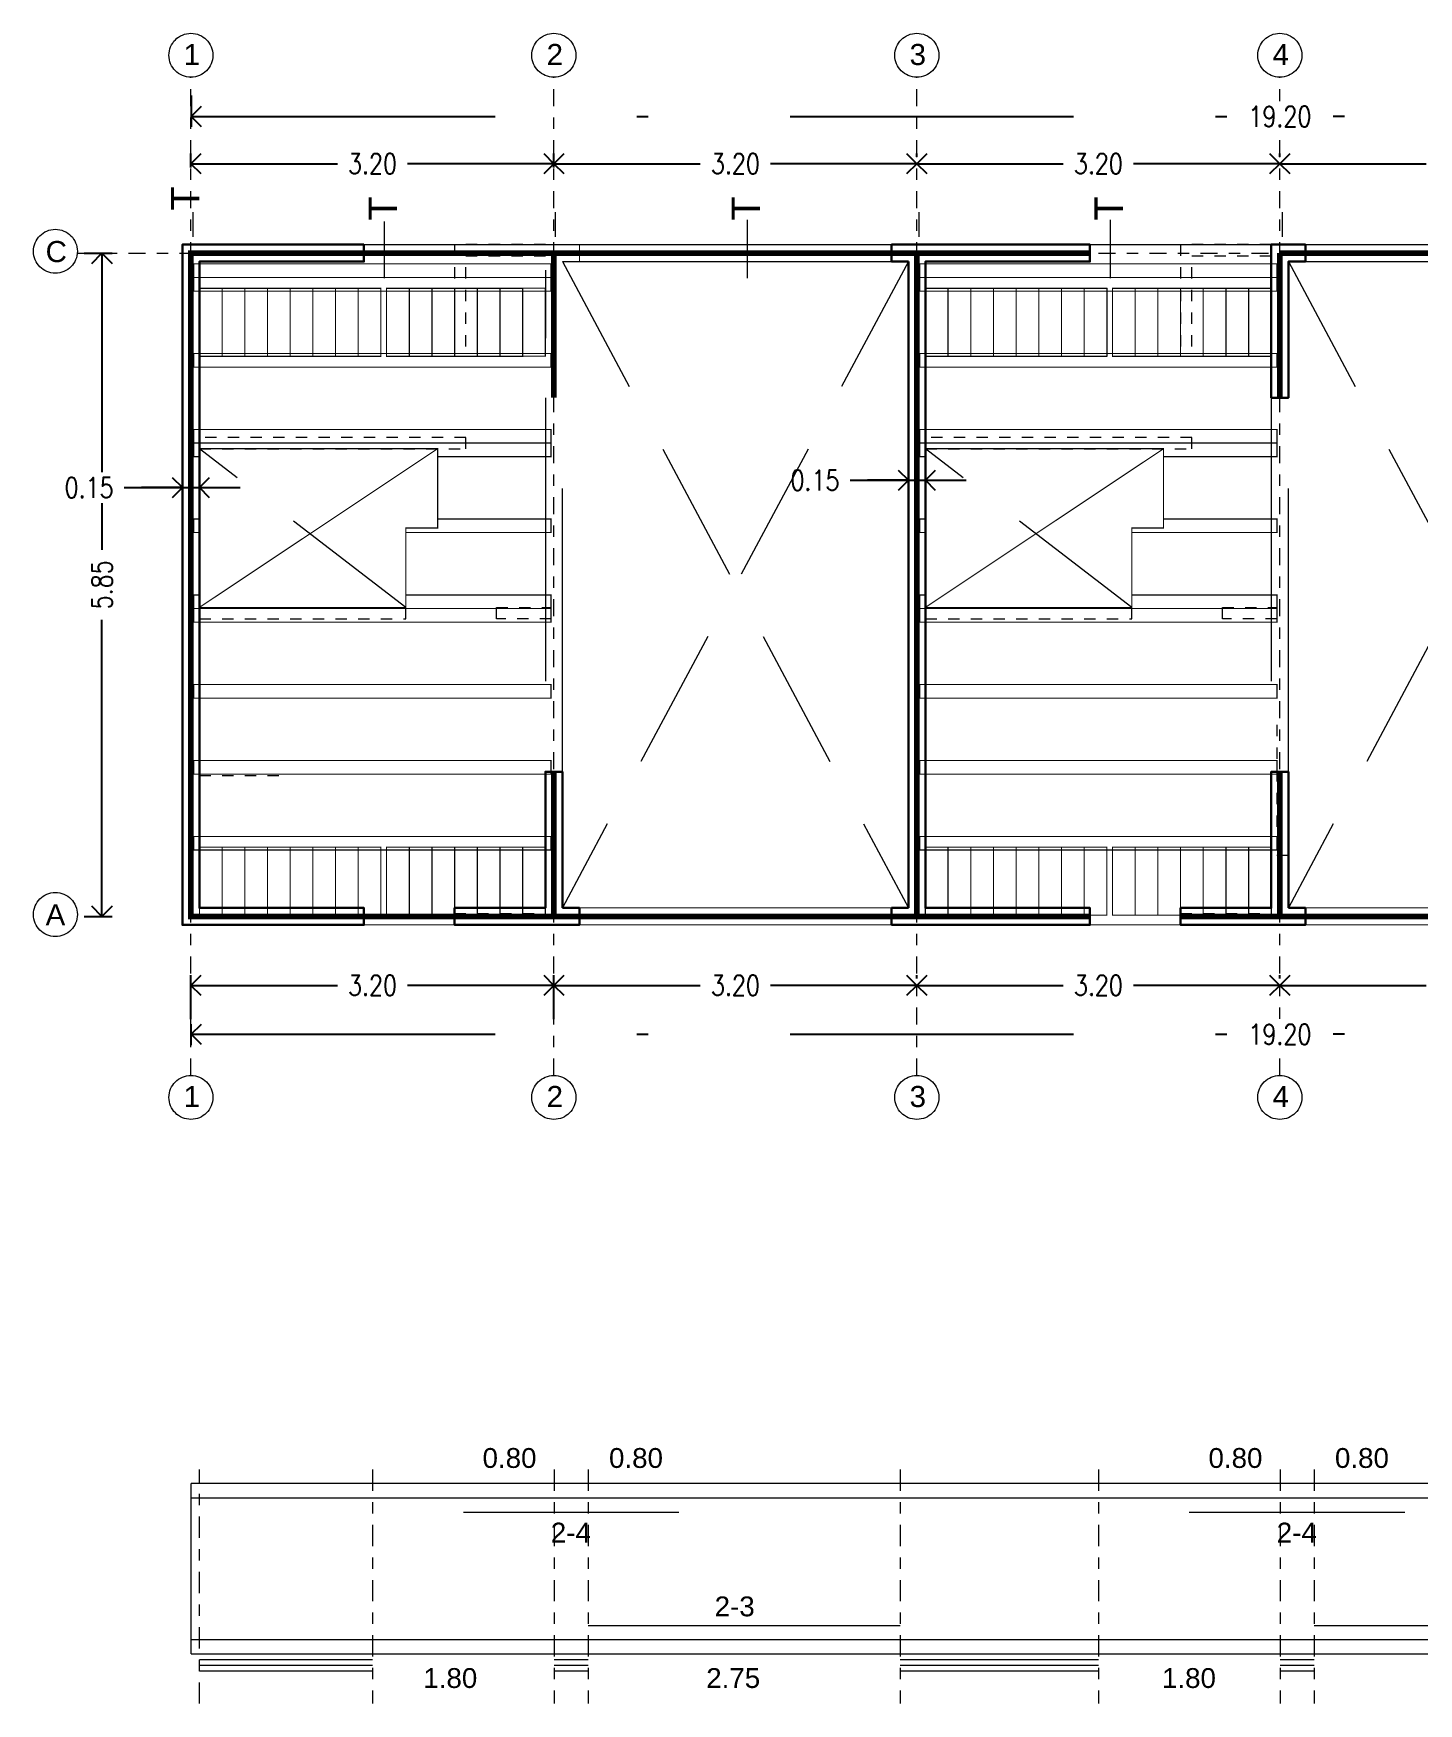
# Model space of a CAD drawing. Header units: metres. Extents: x 101 to 152, y -469 to -326.
# Drawn here: x 112.56 to 124.77, y -393.58 to -378.84 of the extents above; entities that cross this region are included whole.
import ezdxf

# ---------------------------------------------------------------- set-up
doc = ezdxf.new("R2010")
doc.units = ezdxf.units.M
doc.header["$LTSCALE"] = 5
doc.header["$MEASUREMENT"] = 0
for name, pattern in [('CENTER2', [1.125, 0.75, -0.125, 0.125, -0.125]), ('DASHDOT', [1, 0.5, -0.25, 0, -0.25]), ('HIDDEN', [0.375, 0.25, -0.125])]:
    doc.linetypes.add(name, pattern=pattern)
doc.layers.get('0').update_dxf_attribs({"color": 30})
doc.layers.get('DEFPOINTS').update_dxf_attribs({"color": 210})
for name, color, linetype, lineweight in [('A-ANNO-DIMS', 3, 'Continuous', 18), ('A-ANNO-SYMB', 3, 'Continuous', 18), ('A-ANNO-TEXT', 3, 'Continuous', 18), ('A-DETL-MBND', 3, 'Continuous', 18), ('A-FLOR-LEVL', 7, 'Continuous', 35), ('A-FLOR-OVHD', 3, 'HIDDEN', 18), ('A-WALL-FULL', 7, 'Continuous', 35)]:
    doc.layers.add(name, color=color, linetype=linetype, lineweight=lineweight)
doc.styles.add('E-ARIAL', font='arial.ttf')
doc.styles.add('E-ROMANS', font='romans.shx', dxfattribs={"width": 0.8})
doc.styles.get("Standard").update_dxf_attribs({"font": 'arial.ttf'})
doc.dimstyles.new('E-0100_ARW_18', dxfattribs={"dimscale": 0.001, "dimtxt": 180, "dimasz": 180, "dimexe": 90, "dimexo": 60, "dimgap": 90, "dimtad": 0, "dimzin": 0, "dimdsep": 46, "dimtxsty": 'E-ROMANS', "dimblk": 'OPEN90', "dimcen": 90, "dimclrd": 256, "dimclre": 256, "dimclrt": 256, "dimadec": 0, "dimazin": 0, "dimtfac": 1, "dimtmove": 1, "dimatfit": 3, "dimldrblk": 'OPEN90', "dimfxl": 1, "dimtfill": 1, "dimtolj": 1, "dimtzin": 0, "dimarcsym": 0})

# ---------------------------------------------------------------- blocks, each defined once
blk = doc.blocks.new('_Open90')
at = {"color": 0, "linetype": 'ByBlock', "lineweight": -2}
for p, q in [((0, 0), (-1, 0)), ((-0.5, 0.5), (0, 0)), ((0, 0), (-0.5, -0.5))]:
    blk.add_line(p, q, dxfattribs=at)
blk = doc.blocks.new('*D91')
at = {"layer": 'A-ANNO-DIMS', "linetype": 'DASHDOT', "lineweight": -2, "transparency": 16777216}
for p, q in [((113.011, -380.782), (113.257, -380.782)), ((113.167, -380.962), (113.167, -383.398)), ((113.167, -386.452), (113.167, -384.017)), ((113.011, -386.632), (113.257, -386.632))]:
    blk.add_line(p, q, dxfattribs=at)
at = {"layer": 'DEFPOINTS', "color": 0, "linetype": 'DASHDOT', "transparency": 16777216}
for p in [(112.951, -380.782), (112.951, -386.632), (113.167, -386.632)]:
    blk.add_point(p, dxfattribs=at)
at = {"layer": 'A-ANNO-DIMS', "linetype": 'DASHDOT', "lineweight": -2, "transparency": 16777216, "xscale": 0.18, "yscale": 0.18, "zscale": 0.18}
for p, rotation in [((113.167, -380.782), 90), ((113.167, -386.632), 270)]:
    blk.add_blockref('_Open90', p, dxfattribs=dict(at, rotation=rotation))
at = {"layer": 'A-ANNO-DIMS', "linetype": 'DASHDOT', "transparency": 16777216, "insert": (113.167, -383.707), "char_height": 0.18, "attachment_point": 5, "rotation": 90, "style": 'E-ROMANS', "bg_fill": 3, "box_fill_scale": 1.25, "bg_fill_color": 256, "bg_fill_true_color": 13158600, "bg_fill_transparency": 0}
blk.add_mtext('\\A1;5.85', dxfattribs=at)
blk = doc.blocks.new('*D25')
at = {"layer": 'A-ANNO-DIMS', "linetype": 'DASHDOT', "lineweight": -2, "transparency": 16777216}
for p, q in [((113.951, -387.54), (113.951, -387.151)), ((117.151, -387.54), (117.151, -387.151)), ((114.131, -387.241), (115.242, -387.241)), ((116.971, -387.241), (115.861, -387.241))]:
    blk.add_line(p, q, dxfattribs=at)
at = {"layer": 'DEFPOINTS', "color": 0, "linetype": 'DASHDOT', "transparency": 16777216}
for p in [(117.151, -387.241), (113.951, -387.6), (117.151, -387.6)]:
    blk.add_point(p, dxfattribs=at)
at = {"layer": 'A-ANNO-DIMS', "linetype": 'DASHDOT', "lineweight": -2, "transparency": 16777216, "xscale": 0.18, "yscale": 0.18, "zscale": 0.18, "rotation": 180}
blk.add_blockref('_Open90', (113.951, -387.241), dxfattribs=at)
at = {"layer": 'A-ANNO-DIMS', "linetype": 'DASHDOT', "lineweight": -2, "transparency": 16777216, "xscale": 0.18, "yscale": 0.18, "zscale": 0.18}
blk.add_blockref('_Open90', (117.151, -387.241), dxfattribs=at)
at = {"layer": 'A-ANNO-DIMS', "linetype": 'DASHDOT', "transparency": 16777216, "insert": (115.551, -387.241), "char_height": 0.18, "attachment_point": 5, "style": 'E-ROMANS', "bg_fill": 3, "box_fill_scale": 1.25, "bg_fill_color": 256, "bg_fill_true_color": 13158600, "bg_fill_transparency": 0}
blk.add_mtext('\\A1;3.20', dxfattribs=at)
blk = doc.blocks.new('*D26')
at = {"layer": 'A-ANNO-DIMS', "linetype": 'DASHDOT', "lineweight": -2, "transparency": 16777216}
for p, q in [((117.151, -387.522), (117.151, -387.151)), ((120.351, -387.181), (120.351, -387.151)), ((117.331, -387.241), (118.442, -387.241)), ((120.171, -387.241), (119.061, -387.241))]:
    blk.add_line(p, q, dxfattribs=at)
at = {"layer": 'DEFPOINTS', "color": 0, "linetype": 'DASHDOT', "transparency": 16777216}
for p in [(120.351, -387.241), (120.351, -387.241), (117.151, -387.582)]:
    blk.add_point(p, dxfattribs=at)
at = {"layer": 'A-ANNO-DIMS', "linetype": 'DASHDOT', "lineweight": -2, "transparency": 16777216, "xscale": 0.18, "yscale": 0.18, "zscale": 0.18, "rotation": 180}
blk.add_blockref('_Open90', (117.151, -387.241), dxfattribs=at)
at = {"layer": 'A-ANNO-DIMS', "linetype": 'DASHDOT', "lineweight": -2, "transparency": 16777216, "xscale": 0.18, "yscale": 0.18, "zscale": 0.18}
blk.add_blockref('_Open90', (120.351, -387.241), dxfattribs=at)
at = {"layer": 'A-ANNO-DIMS', "linetype": 'DASHDOT', "transparency": 16777216, "insert": (118.751, -387.241), "char_height": 0.18, "attachment_point": 5, "style": 'E-ROMANS', "bg_fill": 3, "box_fill_scale": 1.25, "bg_fill_color": 256, "bg_fill_true_color": 13158600, "bg_fill_transparency": 0}
blk.add_mtext('\\A1;3.20', dxfattribs=at)
blk = doc.blocks.new('*D27')
at = {"layer": 'A-ANNO-DIMS', "linetype": 'DASHDOT', "lineweight": -2, "transparency": 16777216}
for p, q in [((120.351, -387.181), (120.351, -387.151)), ((123.551, -387.181), (123.551, -387.151)), ((120.531, -387.241), (121.642, -387.241)), ((123.371, -387.241), (122.261, -387.241))]:
    blk.add_line(p, q, dxfattribs=at)
at = {"layer": 'DEFPOINTS', "color": 0, "linetype": 'DASHDOT', "transparency": 16777216}
for p in [(120.351, -387.241), (123.551, -387.241), (123.551, -387.241)]:
    blk.add_point(p, dxfattribs=at)
at = {"layer": 'A-ANNO-DIMS', "linetype": 'DASHDOT', "lineweight": -2, "transparency": 16777216, "xscale": 0.18, "yscale": 0.18, "zscale": 0.18, "rotation": 180}
blk.add_blockref('_Open90', (120.351, -387.241), dxfattribs=at)
at = {"layer": 'A-ANNO-DIMS', "linetype": 'DASHDOT', "lineweight": -2, "transparency": 16777216, "xscale": 0.18, "yscale": 0.18, "zscale": 0.18}
blk.add_blockref('_Open90', (123.551, -387.241), dxfattribs=at)
at = {"layer": 'A-ANNO-DIMS', "linetype": 'DASHDOT', "transparency": 16777216, "insert": (121.951, -387.241), "char_height": 0.18, "attachment_point": 5, "style": 'E-ROMANS', "bg_fill": 3, "box_fill_scale": 1.25, "bg_fill_color": 256, "bg_fill_true_color": 13158600, "bg_fill_transparency": 0}
blk.add_mtext('\\A1;3.20', dxfattribs=at)
blk = doc.blocks.new('*D28')
at = {"layer": 'A-ANNO-DIMS', "linetype": 'DASHDOT', "lineweight": -2, "transparency": 16777216}
for p, q in [((123.551, -387.181), (123.551, -387.151)), ((126.751, -387.181), (126.751, -387.151)), ((123.731, -387.241), (124.842, -387.241)), ((126.571, -387.241), (125.461, -387.241))]:
    blk.add_line(p, q, dxfattribs=at)
at = {"layer": 'DEFPOINTS', "color": 0, "linetype": 'DASHDOT', "transparency": 16777216}
for p in [(123.551, -387.241), (126.751, -387.241), (126.751, -387.241)]:
    blk.add_point(p, dxfattribs=at)
at = {"layer": 'A-ANNO-DIMS', "linetype": 'DASHDOT', "lineweight": -2, "transparency": 16777216, "xscale": 0.18, "yscale": 0.18, "zscale": 0.18, "rotation": 180}
blk.add_blockref('_Open90', (123.551, -387.241), dxfattribs=at)
at = {"layer": 'A-ANNO-DIMS', "linetype": 'DASHDOT', "lineweight": -2, "transparency": 16777216, "xscale": 0.18, "yscale": 0.18, "zscale": 0.18}
blk.add_blockref('_Open90', (126.751, -387.241), dxfattribs=at)
at = {"layer": 'A-ANNO-DIMS', "linetype": 'DASHDOT', "transparency": 16777216, "insert": (125.151, -387.241), "char_height": 0.18, "attachment_point": 5, "style": 'E-ROMANS', "bg_fill": 3, "box_fill_scale": 1.25, "bg_fill_color": 256, "bg_fill_true_color": 13158600, "bg_fill_transparency": 0}
blk.add_mtext('\\A1;3.20', dxfattribs=at)
blk = doc.blocks.new('*D31')
at = {"layer": 'A-ANNO-DIMS', "linetype": 'DASHDOT', "lineweight": -2, "transparency": 16777216}
for p, q in [((133.151, -387.367), (133.151, -387.762)), ((113.953, -387.767), (113.953, -387.582)), ((114.133, -387.672), (123.184, -387.672)), ((132.971, -387.672), (123.92, -387.672))]:
    blk.add_line(p, q, dxfattribs=at)
at = {"layer": 'DEFPOINTS', "color": 0, "linetype": 'DASHDOT', "transparency": 16777216}
for p in [(133.151, -387.307), (133.151, -387.672), (113.953, -387.827)]:
    blk.add_point(p, dxfattribs=at)
at = {"layer": 'A-ANNO-DIMS', "linetype": 'DASHDOT', "lineweight": -2, "transparency": 16777216, "xscale": 0.18, "yscale": 0.18, "zscale": 0.18, "rotation": 180}
blk.add_blockref('_Open90', (113.953, -387.672), dxfattribs=at)
at = {"layer": 'A-ANNO-DIMS', "linetype": 'DASHDOT', "lineweight": -2, "transparency": 16777216, "xscale": 0.18, "yscale": 0.18, "zscale": 0.18}
blk.add_blockref('_Open90', (133.151, -387.672), dxfattribs=at)
at = {"layer": 'A-ANNO-DIMS', "linetype": 'DASHDOT', "transparency": 16777216, "insert": (123.552, -387.672), "char_height": 0.18, "attachment_point": 5, "style": 'E-ROMANS', "bg_fill": 3, "box_fill_scale": 1.25, "bg_fill_color": 256, "bg_fill_true_color": 13158600, "bg_fill_transparency": 0}
blk.add_mtext('\\A1;19.20', dxfattribs=at)
blk = doc.blocks.new('*D32')
at = {"layer": 'A-ANNO-DIMS', "linetype": 'DASHDOT', "lineweight": -2, "transparency": 16777216}
for p, q in [((113.951, -380.028), (113.951, -379.903)), ((117.151, -380.028), (117.151, -379.903)), ((114.131, -379.993), (115.242, -379.993)), ((116.971, -379.993), (115.861, -379.993))]:
    blk.add_line(p, q, dxfattribs=at)
at = {"layer": 'DEFPOINTS', "color": 0, "linetype": 'DASHDOT', "transparency": 16777216}
for p in [(117.151, -379.993), (113.951, -380.088), (117.151, -380.088)]:
    blk.add_point(p, dxfattribs=at)
at = {"layer": 'A-ANNO-DIMS', "linetype": 'DASHDOT', "lineweight": -2, "transparency": 16777216, "xscale": 0.18, "yscale": 0.18, "zscale": 0.18, "rotation": 180}
blk.add_blockref('_Open90', (113.951, -379.993), dxfattribs=at)
at = {"layer": 'A-ANNO-DIMS', "linetype": 'DASHDOT', "lineweight": -2, "transparency": 16777216, "xscale": 0.18, "yscale": 0.18, "zscale": 0.18}
blk.add_blockref('_Open90', (117.151, -379.993), dxfattribs=at)
at = {"layer": 'A-ANNO-DIMS', "linetype": 'DASHDOT', "transparency": 16777216, "insert": (115.551, -379.993), "char_height": 0.18, "attachment_point": 5, "style": 'E-ROMANS', "bg_fill": 3, "box_fill_scale": 1.25, "bg_fill_color": 256, "bg_fill_true_color": 13158600, "bg_fill_transparency": 0}
blk.add_mtext('\\A1;3.20', dxfattribs=at)
blk = doc.blocks.new('*D33')
at = {"layer": 'A-ANNO-DIMS', "linetype": 'DASHDOT', "lineweight": -2, "transparency": 16777216}
for p, q in [((117.151, -380.028), (117.151, -379.903)), ((120.351, -379.933), (120.351, -379.903)), ((117.331, -379.993), (118.442, -379.993)), ((120.171, -379.993), (119.061, -379.993))]:
    blk.add_line(p, q, dxfattribs=at)
at = {"layer": 'DEFPOINTS', "color": 0, "linetype": 'DASHDOT', "transparency": 16777216}
for p in [(120.351, -379.993), (120.351, -379.993), (117.151, -380.088)]:
    blk.add_point(p, dxfattribs=at)
at = {"layer": 'A-ANNO-DIMS', "linetype": 'DASHDOT', "lineweight": -2, "transparency": 16777216, "xscale": 0.18, "yscale": 0.18, "zscale": 0.18, "rotation": 180}
blk.add_blockref('_Open90', (117.151, -379.993), dxfattribs=at)
at = {"layer": 'A-ANNO-DIMS', "linetype": 'DASHDOT', "lineweight": -2, "transparency": 16777216, "xscale": 0.18, "yscale": 0.18, "zscale": 0.18}
blk.add_blockref('_Open90', (120.351, -379.993), dxfattribs=at)
at = {"layer": 'A-ANNO-DIMS', "linetype": 'DASHDOT', "transparency": 16777216, "insert": (118.751, -379.993), "char_height": 0.18, "attachment_point": 5, "style": 'E-ROMANS', "bg_fill": 3, "box_fill_scale": 1.25, "bg_fill_color": 256, "bg_fill_true_color": 13158600, "bg_fill_transparency": 0}
blk.add_mtext('\\A1;3.20', dxfattribs=at)
blk = doc.blocks.new('*D34')
at = {"layer": 'A-ANNO-DIMS', "linetype": 'DASHDOT', "lineweight": -2, "transparency": 16777216}
for p, q in [((120.351, -379.933), (120.351, -379.903)), ((123.551, -379.933), (123.551, -379.903)), ((120.531, -379.993), (121.642, -379.993)), ((123.371, -379.993), (122.261, -379.993))]:
    blk.add_line(p, q, dxfattribs=at)
at = {"layer": 'DEFPOINTS', "color": 0, "linetype": 'DASHDOT', "transparency": 16777216}
for p in [(120.351, -379.993), (123.551, -379.993), (123.551, -379.993)]:
    blk.add_point(p, dxfattribs=at)
at = {"layer": 'A-ANNO-DIMS', "linetype": 'DASHDOT', "lineweight": -2, "transparency": 16777216, "xscale": 0.18, "yscale": 0.18, "zscale": 0.18, "rotation": 180}
blk.add_blockref('_Open90', (120.351, -379.993), dxfattribs=at)
at = {"layer": 'A-ANNO-DIMS', "linetype": 'DASHDOT', "lineweight": -2, "transparency": 16777216, "xscale": 0.18, "yscale": 0.18, "zscale": 0.18}
blk.add_blockref('_Open90', (123.551, -379.993), dxfattribs=at)
at = {"layer": 'A-ANNO-DIMS', "linetype": 'DASHDOT', "transparency": 16777216, "insert": (121.951, -379.993), "char_height": 0.18, "attachment_point": 5, "style": 'E-ROMANS', "bg_fill": 3, "box_fill_scale": 1.25, "bg_fill_color": 256, "bg_fill_true_color": 13158600, "bg_fill_transparency": 0}
blk.add_mtext('\\A1;3.20', dxfattribs=at)
blk = doc.blocks.new('*D35')
at = {"layer": 'A-ANNO-DIMS', "linetype": 'DASHDOT', "lineweight": -2, "transparency": 16777216}
for p, q in [((123.551, -379.933), (123.551, -379.903)), ((126.751, -379.933), (126.751, -379.903)), ((123.731, -379.993), (124.842, -379.993)), ((126.571, -379.993), (125.461, -379.993))]:
    blk.add_line(p, q, dxfattribs=at)
at = {"layer": 'DEFPOINTS', "color": 0, "linetype": 'DASHDOT', "transparency": 16777216}
for p in [(123.551, -379.993), (126.751, -379.993), (126.751, -379.993)]:
    blk.add_point(p, dxfattribs=at)
at = {"layer": 'A-ANNO-DIMS', "linetype": 'DASHDOT', "lineweight": -2, "transparency": 16777216, "xscale": 0.18, "yscale": 0.18, "zscale": 0.18, "rotation": 180}
blk.add_blockref('_Open90', (123.551, -379.993), dxfattribs=at)
at = {"layer": 'A-ANNO-DIMS', "linetype": 'DASHDOT', "lineweight": -2, "transparency": 16777216, "xscale": 0.18, "yscale": 0.18, "zscale": 0.18}
blk.add_blockref('_Open90', (126.751, -379.993), dxfattribs=at)
at = {"layer": 'A-ANNO-DIMS', "linetype": 'DASHDOT', "transparency": 16777216, "insert": (125.151, -379.993), "char_height": 0.18, "attachment_point": 5, "style": 'E-ROMANS', "bg_fill": 3, "box_fill_scale": 1.25, "bg_fill_color": 256, "bg_fill_true_color": 13158600, "bg_fill_transparency": 0}
blk.add_mtext('\\A1;3.20', dxfattribs=at)
blk = doc.blocks.new('*D38')
at = {"layer": 'A-ANNO-DIMS', "linetype": 'DASHDOT', "lineweight": -2, "transparency": 16777216}
for p, q in [((113.953, -379.391), (113.953, -379.667)), ((133.151, -379.491), (133.151, -379.667)), ((114.133, -379.577), (123.184, -379.577)), ((132.971, -379.577), (123.92, -379.577))]:
    blk.add_line(p, q, dxfattribs=at)
at = {"layer": 'DEFPOINTS', "color": 0, "linetype": 'DASHDOT', "transparency": 16777216}
for p in [(113.953, -379.331), (133.151, -379.431), (133.151, -379.577)]:
    blk.add_point(p, dxfattribs=at)
at = {"layer": 'A-ANNO-DIMS', "linetype": 'DASHDOT', "lineweight": -2, "transparency": 16777216, "xscale": 0.18, "yscale": 0.18, "zscale": 0.18, "rotation": 180}
blk.add_blockref('_Open90', (113.953, -379.577), dxfattribs=at)
at = {"layer": 'A-ANNO-DIMS', "linetype": 'DASHDOT', "lineweight": -2, "transparency": 16777216, "xscale": 0.18, "yscale": 0.18, "zscale": 0.18}
blk.add_blockref('_Open90', (133.151, -379.577), dxfattribs=at)
at = {"layer": 'A-ANNO-DIMS', "linetype": 'DASHDOT', "transparency": 16777216, "insert": (123.552, -379.577), "char_height": 0.18, "attachment_point": 5, "style": 'E-ROMANS', "bg_fill": 3, "box_fill_scale": 1.25, "bg_fill_color": 256, "bg_fill_true_color": 13158600, "bg_fill_transparency": 0}
blk.add_mtext('\\A1;19.20', dxfattribs=at)
blk = doc.blocks.new('*D39')
at = {"layer": 'A-ANNO-DIMS', "linetype": 'DASHDOT', "lineweight": -2, "transparency": 16777216}
for p, q in [((113.011, -380.782), (113.257, -380.782)), ((113.167, -380.962), (113.167, -383.398)), ((113.167, -386.452), (113.167, -384.017)), ((113.011, -386.632), (113.257, -386.632))]:
    blk.add_line(p, q, dxfattribs=at)
at = {"layer": 'DEFPOINTS', "color": 0, "linetype": 'DASHDOT', "transparency": 16777216}
for p in [(112.951, -380.782), (112.951, -386.632), (113.167, -386.632)]:
    blk.add_point(p, dxfattribs=at)
at = {"layer": 'A-ANNO-DIMS', "linetype": 'DASHDOT', "lineweight": -2, "transparency": 16777216, "xscale": 0.18, "yscale": 0.18, "zscale": 0.18}
for p, rotation in [((113.167, -380.782), 90), ((113.167, -386.632), 270)]:
    blk.add_blockref('_Open90', p, dxfattribs=dict(at, rotation=rotation))
at = {"layer": 'A-ANNO-DIMS', "linetype": 'DASHDOT', "transparency": 16777216, "insert": (113.167, -383.707), "char_height": 0.18, "attachment_point": 5, "rotation": 90, "style": 'E-ROMANS', "bg_fill": 3, "box_fill_scale": 1.25, "bg_fill_color": 256, "bg_fill_true_color": 13158600, "bg_fill_transparency": 0}
blk.add_mtext('\\A1;5.85', dxfattribs=at)
blk = doc.blocks.new('*D42')
at = {"layer": 'A-ANNO-DIMS', "linetype": 'DASHDOT', "lineweight": -2, "transparency": 16777216}
for p, q in [((120.426, -382.47), (120.426, -382.875)), ((120.276, -382.62), (120.276, -382.875)), ((119.762, -382.785), (120.276, -382.785)), ((120.096, -382.785), (119.916, -382.785)), ((120.276, -382.785), (120.426, -382.785)), ((120.276, -382.785), (120.426, -382.785)), ((120.606, -382.785), (120.786, -382.785))]:
    blk.add_line(p, q, dxfattribs=at)
at = {"layer": 'DEFPOINTS', "color": 0, "linetype": 'DASHDOT', "transparency": 16777216}
for p in [(120.426, -382.41), (120.276, -382.56), (120.426, -382.785)]:
    blk.add_point(p, dxfattribs=at)
at = {"layer": 'A-ANNO-DIMS', "linetype": 'DASHDOT', "lineweight": -2, "transparency": 16777216, "xscale": 0.18, "yscale": 0.18, "zscale": 0.18}
blk.add_blockref('_Open90', (120.276, -382.785), dxfattribs=at)
at = {"layer": 'A-ANNO-DIMS', "linetype": 'DASHDOT', "lineweight": -2, "transparency": 16777216, "xscale": 0.18, "yscale": 0.18, "zscale": 0.18, "rotation": 180}
blk.add_blockref('_Open90', (120.426, -382.785), dxfattribs=at)
at = {"layer": 'A-ANNO-DIMS', "linetype": 'DASHDOT', "transparency": 16777216, "insert": (119.453, -382.785), "char_height": 0.18, "attachment_point": 5, "style": 'E-ROMANS', "bg_fill": 3, "box_fill_scale": 1.25, "bg_fill_color": 256, "bg_fill_true_color": 13158600, "bg_fill_transparency": 0}
blk.add_mtext('\\A1;0.15', dxfattribs=at)
blk = doc.blocks.new('*D43')
at = {"layer": 'A-ANNO-DIMS', "linetype": 'DASHDOT', "lineweight": -2, "transparency": 16777216}
for p, q in [((114.026, -382.535), (114.026, -382.94)), ((113.876, -382.685), (113.876, -382.94)), ((113.362, -382.85), (113.876, -382.85)), ((113.696, -382.85), (113.516, -382.85)), ((113.876, -382.85), (114.026, -382.85)), ((113.876, -382.85), (114.026, -382.85)), ((114.206, -382.85), (114.386, -382.85))]:
    blk.add_line(p, q, dxfattribs=at)
at = {"layer": 'DEFPOINTS', "color": 0, "linetype": 'DASHDOT', "transparency": 16777216}
for p in [(114.026, -382.475), (113.876, -382.625), (114.026, -382.85)]:
    blk.add_point(p, dxfattribs=at)
at = {"layer": 'A-ANNO-DIMS', "linetype": 'DASHDOT', "lineweight": -2, "transparency": 16777216, "xscale": 0.18, "yscale": 0.18, "zscale": 0.18}
blk.add_blockref('_Open90', (113.876, -382.85), dxfattribs=at)
at = {"layer": 'A-ANNO-DIMS', "linetype": 'DASHDOT', "lineweight": -2, "transparency": 16777216, "xscale": 0.18, "yscale": 0.18, "zscale": 0.18, "rotation": 180}
blk.add_blockref('_Open90', (114.026, -382.85), dxfattribs=at)
at = {"layer": 'A-ANNO-DIMS', "linetype": 'DASHDOT', "transparency": 16777216, "insert": (113.053, -382.85), "char_height": 0.18, "attachment_point": 5, "style": 'E-ROMANS', "bg_fill": 3, "box_fill_scale": 1.25, "bg_fill_color": 256, "bg_fill_true_color": 13158600, "bg_fill_transparency": 0}
blk.add_mtext('\\A1;0.15', dxfattribs=at)

msp = doc.modelspace()

# ---------------------------------------------------------------- linework, layer by layer
at = {"layer": 'A-ANNO-SYMB', "linetype": 'CENTER2', "ltscale": 0.04}
for p, q in [((113.951, -388.035), (113.951, -379.231)), ((117.151, -388.035), (117.151, -379.231)), ((120.351, -388.035), (120.351, -379.231)), ((123.551, -388.035), (123.551, -379.231)), ((112.951, -380.782), (134.151, -380.782))]:
    msp.add_line(p, q, dxfattribs=at)
at = {"layer": 'A-ANNO-SYMB', "linetype": 'CENTER2', "ltscale": 0.05}
for p, q in [((114.028, -393.576), (114.028, -391.511)), ((115.553, -391.511), (115.553, -393.576)), ((117.153, -391.511), (117.153, -393.576)), ((117.453, -391.511), (117.453, -393.576)), ((120.203, -391.511), (120.203, -393.576)), ((121.953, -391.511), (121.953, -393.576)), ((123.553, -391.511), (123.553, -393.576)), ((123.853, -391.511), (123.853, -393.576))]:
    msp.add_line(p, q, dxfattribs=at)
at = {"layer": 'A-ANNO-SYMB', "linetype": 'CENTER2'}
for centre in [(113.951, -379.037), (117.151, -379.037), (120.351, -379.037), (123.551, -379.037), (112.756, -380.766), (112.756, -386.616), (113.951, -388.229), (117.151, -388.229), (120.351, -388.229), (123.551, -388.229)]:
    msp.add_circle(centre, 0.194, dxfattribs=at)
at = {"layer": 'A-ANNO-TEXT', "color": 2}
for points in [[(113.969, -380.422), (113.969, -380.639)], [(115.654, -380.503), (115.654, -381.003)], [(117.163, -380.422), (117.163, -380.639)], [(118.854, -380.487), (118.854, -381.003)], [(120.369, -380.422), (120.369, -380.639)], [(122.054, -380.488), (122.054, -381.003)], [(123.572, -380.422), (123.572, -380.639)]]:
    msp.add_lwpolyline(points, dxfattribs=at)
at = {"layer": 'A-DETL-MBND'}
for p, q in [((113.953, -393.136), (113.953, -391.636)), ((133.303, -391.636), (113.953, -391.636)), ((113.953, -393.136), (133.303, -393.136))]:
    msp.add_line(p, q, dxfattribs=at)
at = {"layer": 'A-DETL-MBND', "color": 5}
for p, q in [((113.953, -391.761), (133.303, -391.761)), ((116.353, -391.886), (118.253, -391.886)), ((122.753, -391.886), (124.653, -391.886)), ((117.453, -392.886), (120.203, -392.886)), ((123.853, -392.886), (126.603, -392.886)), ((113.953, -393.011), (133.303, -393.011))]:
    msp.add_line(p, q, dxfattribs=at)
at = {"layer": 'A-DETL-MBND', "color": 8}
for p, q in [((114.028, -393.186), (115.553, -393.186)), ((117.153, -393.186), (117.453, -393.186)), ((120.203, -393.186), (121.953, -393.186)), ((123.553, -393.186), (123.853, -393.186)), ((114.028, -393.236), (115.553, -393.236)), ((114.028, -393.286), (115.553, -393.286)), ((117.153, -393.236), (117.453, -393.236)), ((117.153, -393.286), (117.453, -393.286)), ((120.203, -393.236), (121.953, -393.236)), ((120.203, -393.286), (121.953, -393.286)), ((123.553, -393.236), (123.853, -393.236)), ((123.553, -393.286), (123.853, -393.286))]:
    msp.add_line(p, q, dxfattribs=at)
at = {"layer": 'A-FLOR-LEVL', "const_width": 0.01}
msp.add_lwpolyline([(113.876, -380.707), (133.226, -380.707), (133.226, -386.707), (113.876, -386.707)], close=True, dxfattribs=at)
at = {"layer": 'A-FLOR-OVHD', "ltscale": 0.01}
for p, q in [((117.076, -380.707), (116.276, -380.707)), ((116.276, -380.707), (116.276, -381.607)), ((116.376, -381.607), (116.376, -380.807)), ((116.376, -380.807), (117.076, -380.807)), ((123.476, -380.707), (122.676, -380.707)), ((122.676, -380.707), (122.676, -381.607)), ((122.776, -381.607), (122.776, -380.807)), ((122.776, -380.807), (123.476, -380.807)), ((116.376, -382.407), (114.026, -382.407)), ((116.376, -382.507), (116.376, -382.407)), ((122.776, -382.407), (120.426, -382.407)), ((122.776, -382.507), (122.776, -382.407)), ((114.026, -382.507), (116.376, -382.507)), ((120.426, -382.507), (122.776, -382.507)), ((115.846, -384.007), (115.846, -383.907)), ((122.246, -384.007), (122.246, -383.907)), ((114.026, -384.007), (115.846, -384.007)), ((120.426, -384.007), (122.246, -384.007)), ((123.526, -384.943), (123.526, -386.093)), ((123.626, -386.093), (123.626, -384.943)), ((123.526, -386.093), (123.626, -386.093))]:
    msp.add_line(p, q, dxfattribs=at)
at = {"layer": 'A-FLOR-OVHD'}
for p, q in [((123.626, -380.857), (126.676, -386.557)), ((126.676, -380.857), (123.626, -386.557)), ((115.846, -383.907), (114.026, -382.507)), ((122.246, -383.907), (120.426, -382.507))]:
    msp.add_line(p, q, dxfattribs=at)
at = {"layer": 'A-FLOR-OVHD', "linetype": 'DASHDOT'}
for p, q in [((117.076, -382.057), (117.076, -385.357)), ((117.226, -385.357), (117.226, -382.057)), ((123.476, -382.057), (123.476, -385.377)), ((123.626, -385.357), (123.626, -382.057))]:
    msp.add_line(p, q, dxfattribs=at)
at = {"layer": 'A-FLOR-OVHD'}
for points in [[(117.226, -380.782), (117.076, -380.782)], [(117.076, -380.932), (117.076, -381.532)], [(122.026, -381.092), (122.026, -381.692)]]:
    msp.add_lwpolyline(points, dxfattribs=at)
at = {"layer": 'A-FLOR-OVHD', "const_width": 0.01}
for points in [[(113.976, -380.877), (117.126, -380.877), (117.126, -380.997), (113.976, -380.997), (113.976, -380.877)], [(117.376, -380.857), (120.126, -380.857), (120.276, -380.857)], [(120.376, -380.877), (123.526, -380.877), (123.526, -380.997), (120.376, -380.997), (120.376, -380.877)], [(123.776, -380.857), (126.526, -380.857), (126.676, -380.857)], [(113.976, -380.997), (117.126, -380.997), (117.126, -381.117), (113.976, -381.117), (113.976, -380.997)], [(114.026, -381.092), (114.226, -381.092), (114.226, -381.692), (114.026, -381.692), (114.026, -381.092)], [(114.226, -381.092), (114.426, -381.092), (114.426, -381.692), (114.226, -381.692), (114.226, -381.092)], [(114.626, -381.092), (114.826, -381.092), (114.826, -381.692), (114.626, -381.692), (114.626, -381.092)], [(115.026, -381.092), (115.226, -381.092), (115.226, -381.692), (115.026, -381.692), (115.026, -381.092)], [(115.226, -381.092), (115.426, -381.092), (115.426, -381.692), (115.226, -381.692), (115.226, -381.092)], [(115.426, -381.092), (115.626, -381.092), (115.626, -381.692), (115.426, -381.692), (115.426, -381.092)], [(115.676, -381.092), (115.876, -381.092), (115.876, -381.692), (115.676, -381.692), (115.676, -381.092)], [(115.876, -381.092), (116.076, -381.092), (116.076, -381.692), (115.876, -381.692), (115.876, -381.092)], [(116.076, -381.092), (116.276, -381.092), (116.276, -381.692), (116.076, -381.692), (116.076, -381.092)], [(116.276, -381.092), (116.476, -381.092), (116.476, -381.692), (116.276, -381.692), (116.276, -381.092)], [(116.476, -381.092), (116.676, -381.092), (116.676, -381.692), (116.476, -381.692), (116.476, -381.092)], [(116.676, -381.092), (116.876, -381.092), (116.876, -381.692), (116.676, -381.692), (116.676, -381.092)], [(116.876, -381.091), (117.076, -381.091), (117.076, -381.691), (116.876, -381.691), (116.876, -381.091)], [(120.376, -380.997), (123.526, -380.997), (123.526, -381.117), (120.376, -381.117), (120.376, -380.997)], [(120.426, -381.092), (120.626, -381.092), (120.626, -381.692), (120.426, -381.692), (120.426, -381.092)], [(120.626, -381.092), (120.826, -381.092), (120.826, -381.692), (120.626, -381.692), (120.626, -381.092)], [(122.076, -381.092), (122.276, -381.092), (122.276, -381.692), (122.076, -381.692), (122.076, -381.092)], [(122.276, -381.092), (122.476, -381.092), (122.476, -381.692), (122.276, -381.692), (122.276, -381.092)], [(122.476, -381.092), (122.676, -381.092), (122.676, -381.692), (122.476, -381.692), (122.476, -381.092)], [(122.676, -381.092), (122.876, -381.092), (122.876, -381.692), (122.676, -381.692), (122.676, -381.092)], [(122.876, -381.092), (123.076, -381.092), (123.076, -381.692), (122.876, -381.692), (122.876, -381.092)], [(123.076, -381.092), (123.276, -381.092), (123.276, -381.692), (123.076, -381.692), (123.076, -381.092)], [(123.276, -381.092), (123.476, -381.092), (123.476, -381.692), (123.276, -381.692), (123.276, -381.092)], [(113.976, -381.667), (117.126, -381.667), (117.126, -381.787), (113.976, -381.787), (113.976, -381.667)], [(120.376, -381.667), (123.526, -381.667), (123.526, -381.787), (120.376, -381.787), (120.376, -381.667)], [(113.976, -382.337), (117.126, -382.337), (117.126, -382.457), (113.976, -382.457), (113.976, -382.337)], [(120.376, -382.337), (123.526, -382.337), (123.526, -382.457), (120.376, -382.457), (120.376, -382.337)], [(116.126, -383.127), (117.126, -383.127), (117.126, -383.247), (115.846, -383.247)], [(122.526, -383.127), (123.526, -383.127), (123.526, -383.247), (122.246, -383.247)], [(113.976, -383.917), (117.126, -383.917), (117.126, -384.037), (113.976, -384.037), (113.976, -383.917)], [(120.376, -383.917), (123.526, -383.917), (123.526, -384.037), (120.376, -384.037), (120.376, -383.917)], [(113.976, -384.587), (117.126, -384.587), (117.126, -384.707), (113.976, -384.707), (113.976, -384.587)], [(120.376, -384.587), (123.526, -384.587), (123.526, -384.707), (120.376, -384.707), (120.376, -384.587)], [(113.976, -385.257), (117.126, -385.257), (117.126, -385.377), (113.976, -385.377), (113.976, -385.257)], [(120.376, -385.257), (123.526, -385.257), (123.526, -385.377), (120.376, -385.377), (120.376, -385.257)], [(113.976, -385.927), (117.126, -385.927), (117.126, -386.047), (113.976, -386.047), (113.976, -385.927)], [(120.376, -385.927), (123.526, -385.927), (123.526, -386.047), (120.376, -386.047), (120.376, -385.927)], [(114.026, -386.022), (114.226, -386.022), (114.226, -386.622), (114.026, -386.622), (114.026, -386.022)], [(115.676, -386.022), (115.876, -386.022), (115.876, -386.622), (115.676, -386.622), (115.676, -386.022)], [(115.876, -386.022), (116.076, -386.022), (116.076, -386.622), (115.876, -386.622), (115.876, -386.022)], [(116.076, -386.022), (116.276, -386.022), (116.276, -386.622), (116.076, -386.622), (116.076, -386.022)], [(116.276, -386.022), (116.476, -386.022), (116.476, -386.622), (116.276, -386.622), (116.276, -386.022)], [(116.476, -386.022), (116.676, -386.022), (116.676, -386.622), (116.476, -386.622), (116.476, -386.022)], [(116.676, -386.022), (116.876, -386.022), (116.876, -386.622), (116.676, -386.622), (116.676, -386.022)], [(116.876, -386.022), (117.076, -386.022), (117.076, -386.622), (116.876, -386.622), (116.876, -386.022)], [(120.426, -386.022), (120.626, -386.022), (120.626, -386.622), (120.426, -386.622), (120.426, -386.022)], [(122.076, -386.022), (122.276, -386.022), (122.276, -386.622), (122.076, -386.622), (122.076, -386.022)], [(122.276, -386.022), (122.476, -386.022), (122.476, -386.622), (122.276, -386.622), (122.276, -386.022)], [(122.476, -386.022), (122.676, -386.022), (122.676, -386.622), (122.476, -386.622), (122.476, -386.022)], [(122.676, -386.022), (122.876, -386.022), (122.876, -386.622), (122.676, -386.622), (122.676, -386.022)], [(122.876, -386.022), (123.076, -386.022), (123.076, -386.622), (122.876, -386.622), (122.876, -386.022)], [(123.076, -386.022), (123.276, -386.022), (123.276, -386.622), (123.076, -386.622), (123.076, -386.022)], [(123.276, -386.022), (123.476, -386.022), (123.476, -386.622), (123.276, -386.622), (123.276, -386.022)], [(117.226, -386.557), (120.276, -386.557)], [(123.626, -386.557), (126.676, -386.557)], [(126.526, -386.707), (123.626, -386.707)]]:
    msp.add_lwpolyline(points, dxfattribs=at)
at = {"layer": 'A-FLOR-OVHD'}
for points in [[(114.426, -381.692, 0, 0, 0), (114.426, -381.092, 0.01, 0.01, 0), (114.626, -381.092, 0.01, 0.01, 0), (114.626, -381.692, 0.01, 0.01, 0), (114.426, -381.692, 0.01, 0.01, 0), (114.426, -381.092, 0, 0, 0)], [(114.826, -381.692, 0, 0, 0), (114.826, -381.092, 0.01, 0.01, 0), (115.026, -381.092, 0.01, 0.01, 0), (115.026, -381.692, 0.01, 0.01, 0), (114.826, -381.692, 0.01, 0.01, 0), (114.826, -381.092, 0, 0, 0)], [(120.826, -381.692, 0, 0, 0), (120.826, -381.092, 0.01, 0.01, 0), (121.026, -381.092, 0.01, 0.01, 0), (121.026, -381.692, 0.01, 0.01, 0), (120.826, -381.692, 0.01, 0.01, 0), (120.826, -381.092, 0, 0, 0)], [(121.026, -381.692, 0, 0, 0), (121.026, -381.092, 0.01, 0.01, 0), (121.226, -381.092, 0.01, 0.01, 0), (121.226, -381.692, 0.01, 0.01, 0), (121.026, -381.692, 0.01, 0.01, 0), (121.026, -381.092, 0, 0, 0)], [(121.226, -381.692, 0, 0, 0), (121.226, -381.092, 0.01, 0.01, 0), (121.426, -381.092, 0.01, 0.01, 0), (121.426, -381.692, 0.01, 0.01, 0), (121.226, -381.692, 0.01, 0.01, 0), (121.226, -381.092, 0, 0, 0)], [(121.426, -381.692, 0, 0, 0), (121.426, -381.092, 0.01, 0.01, 0), (121.626, -381.092, 0.01, 0.01, 0), (121.626, -381.692, 0.01, 0.01, 0), (121.426, -381.692, 0.01, 0.01, 0), (121.426, -381.092, 0, 0, 0)], [(121.626, -381.692, 0, 0, 0), (121.626, -381.092, 0.01, 0.01, 0), (121.826, -381.092, 0.01, 0.01, 0), (121.826, -381.692, 0.01, 0.01, 0), (121.626, -381.692, 0.01, 0.01, 0), (121.626, -381.092, 0, 0, 0)], [(121.826, -381.692, 0, 0, 0), (121.826, -381.092, 0.01, 0.01, 0), (122.026, -381.092, 0.01, 0.01, 0), (122.026, -381.692, 0.01, 0.01, 0), (121.826, -381.692, 0.01, 0.01, 0), (121.826, -381.092, 0, 0, 0)], [(114.026, -382.577, 0.01, 0.01, 0), (113.976, -382.577, 0.01, 0.01, 0), (113.976, -382.457, 0.01, 0.01, 0), (117.126, -382.457, 0.01, 0.01, 0), (117.126, -382.577, 0.01, 0.01, 0), (116.126, -382.577, 0, 0, 0)], [(116.126, -382.507, 0.01, 0.01, 0), (114.026, -383.907, 0, 0, 0), (115.846, -383.907, 0, 0, 0)], [(120.426, -382.577, 0.01, 0.01, 0), (120.376, -382.577, 0.01, 0.01, 0), (120.376, -382.457, 0.01, 0.01, 0), (123.526, -382.457, 0.01, 0.01, 0), (123.526, -382.577, 0.01, 0.01, 0), (122.526, -382.577, 0, 0, 0)], [(122.526, -382.507, 0.01, 0.01, 0), (120.426, -383.907, 0, 0, 0), (122.246, -383.907, 0, 0, 0), (120.426, -383.907, 0, 0, 0)], [(114.026, -383.247, 0.01, 0.01, 0), (113.976, -383.247, 0.01, 0.01, 0), (113.976, -383.127, 0.01, 0.01, 0), (114.026, -383.127, 0, 0, 0)], [(120.426, -383.247, 0.01, 0.01, 0), (120.376, -383.247, 0.01, 0.01, 0), (120.376, -383.127, 0.01, 0.01, 0), (120.426, -383.127, 0, 0, 0)], [(115.846, -383.797, 0.01, 0.01, 0), (117.126, -383.797, 0.01, 0.01, 0), (117.126, -383.917, 0.01, 0.01, 0), (113.976, -383.917, 0.01, 0.01, 0), (113.976, -383.797, 0.01, 0.01, 0), (114.026, -383.797, 0, 0, 0)], [(122.246, -383.797, 0.01, 0.01, 0), (123.526, -383.797, 0.01, 0.01, 0), (123.526, -383.917, 0.01, 0.01, 0), (120.376, -383.917, 0.01, 0.01, 0), (120.376, -383.797, 0.01, 0.01, 0), (120.426, -383.797, 0, 0, 0)], [(114.426, -386.622, 0, 0, 0), (114.426, -386.022, 0.01, 0.01, 0), (114.626, -386.022, 0.01, 0.01, 0), (114.626, -386.622, 0.01, 0.01, 0), (114.426, -386.622, 0.01, 0.01, 0), (114.426, -386.022, 0, 0, 0)], [(114.626, -386.622, 0, 0, 0), (114.626, -386.022, 0.01, 0.01, 0), (114.826, -386.022, 0.01, 0.01, 0), (114.826, -386.622, 0.01, 0.01, 0), (114.626, -386.622, 0.01, 0.01, 0), (114.626, -386.022, 0, 0, 0)], [(114.826, -386.622, 0, 0, 0), (114.826, -386.022, 0.01, 0.01, 0), (115.026, -386.022, 0.01, 0.01, 0), (115.026, -386.622, 0.01, 0.01, 0), (114.826, -386.622, 0.01, 0.01, 0), (114.826, -386.022, 0, 0, 0)], [(115.026, -386.622, 0, 0, 0), (115.026, -386.022, 0.01, 0.01, 0), (115.226, -386.022, 0.01, 0.01, 0), (115.226, -386.622, 0.01, 0.01, 0), (115.026, -386.622, 0.01, 0.01, 0), (115.026, -386.022, 0, 0, 0)], [(115.226, -386.622, 0, 0, 0), (115.226, -386.022, 0.01, 0.01, 0), (115.426, -386.022, 0.01, 0.01, 0), (115.426, -386.622, 0.01, 0.01, 0), (115.226, -386.622, 0.01, 0.01, 0), (115.226, -386.022, 0, 0, 0)], [(115.426, -386.622, 0, 0, 0), (115.426, -386.022, 0.01, 0.01, 0), (115.626, -386.022, 0.01, 0.01, 0), (115.626, -386.622, 0.01, 0.01, 0), (115.426, -386.622, 0.01, 0.01, 0), (115.426, -386.022, 0, 0, 0)], [(120.826, -386.622, 0, 0, 0), (120.826, -386.022, 0.01, 0.01, 0), (121.026, -386.022, 0.01, 0.01, 0), (121.026, -386.622, 0.01, 0.01, 0), (120.826, -386.622, 0.01, 0.01, 0), (120.826, -386.022, 0, 0, 0)], [(121.026, -386.622, 0, 0, 0), (121.026, -386.022, 0.01, 0.01, 0), (121.226, -386.022, 0.01, 0.01, 0), (121.226, -386.622, 0.01, 0.01, 0), (121.026, -386.622, 0.01, 0.01, 0), (121.026, -386.022, 0, 0, 0)], [(121.226, -386.622, 0, 0, 0), (121.226, -386.022, 0.01, 0.01, 0), (121.426, -386.022, 0.01, 0.01, 0), (121.426, -386.622, 0.01, 0.01, 0), (121.226, -386.622, 0.01, 0.01, 0), (121.226, -386.022, 0, 0, 0)], [(121.426, -386.622, 0, 0, 0), (121.426, -386.022, 0.01, 0.01, 0), (121.626, -386.022, 0.01, 0.01, 0), (121.626, -386.622, 0.01, 0.01, 0), (121.426, -386.622, 0.01, 0.01, 0), (121.426, -386.022, 0, 0, 0)], [(121.626, -386.622, 0, 0, 0), (121.626, -386.022, 0.01, 0.01, 0), (121.826, -386.022, 0.01, 0.01, 0), (121.826, -386.622, 0.01, 0.01, 0), (121.626, -386.622, 0.01, 0.01, 0), (121.626, -386.022, 0, 0, 0)], [(121.826, -386.622, 0, 0, 0), (121.826, -386.022, 0.01, 0.01, 0), (122.026, -386.022, 0.01, 0.01, 0), (122.026, -386.622, 0.01, 0.01, 0), (121.826, -386.622, 0.01, 0.01, 0), (121.826, -386.022, 0, 0, 0)]]:
    msp.add_lwpolyline(points, format="xyseb", dxfattribs=at)
at = {"layer": 'A-FLOR-OVHD', "const_width": 0.01}
for points in [[(114.026, -382.507), (116.126, -382.507), (116.126, -383.207), (115.846, -383.207), (115.846, -383.907), (114.026, -383.907)], [(120.426, -382.507), (122.526, -382.507), (122.526, -383.207), (122.246, -383.207), (122.246, -383.907), (120.426, -383.907)]]:
    msp.add_lwpolyline(points, close=True, dxfattribs=at)
at = {"layer": 'A-FLOR-OVHD', "ltscale": 0.01}
for points in [[(117.126, -384.007), (116.646, -384.007), (116.646, -383.907), (117.126, -383.907)], [(123.526, -384.007), (123.046, -384.007), (123.046, -383.907), (123.526, -383.907)], [(114.726, -385.393), (114.026, -385.393)], [(117.076, -386.707), (116.276, -386.707), (116.276, -386.607), (117.076, -386.607)], [(122.676, -386.707), (123.476, -386.707), (122.676, -386.707), (122.676, -386.607), (123.476, -386.607)]]:
    msp.add_lwpolyline(points, dxfattribs=at)
at = {"layer": 'A-FLOR-OVHD'}
for points in [[(114.226, -386.622, 0, 0, 0), (114.226, -386.022, 0.01, 0.01, 0), (114.426, -386.022, 0.01, 0.01, 0), (114.426, -386.622, 0.01, 0.01, 0), (114.226, -386.622, 0.01, 0.01, 0), (114.226, -386.022, 0, 0, 0)], [(120.626, -386.622, 0, 0, 0), (120.626, -386.022, 0.01, 0.01, 0), (120.826, -386.022, 0.01, 0.01, 0), (120.826, -386.622, 0.01, 0.01, 0), (120.626, -386.622, 0.01, 0.01, 0), (120.626, -386.022, 0, 0, 0)]]:
    msp.add_lwpolyline(points, format="xyseb", close=True, dxfattribs=at)
at = {"layer": 'A-WALL-FULL', "lineweight": 30}
for p, q in [((120.126, -380.707), (120.126, -380.857)), ((120.126, -380.857), (120.276, -380.857)), ((120.126, -386.707), (120.126, -386.557)), ((120.126, -386.557), (120.276, -386.557))]:
    msp.add_line(p, q, dxfattribs=at)
for points in [[(115.476, -380.707), (113.876, -380.707), (113.876, -386.707), (115.476, -386.707), (115.476, -386.557), (114.026, -386.557), (114.026, -380.857), (115.476, -380.857)], [(123.626, -380.707), (123.776, -380.707), (123.776, -380.857), (123.626, -380.857), (123.626, -382.057), (123.476, -382.057), (123.476, -380.707)], [(117.226, -386.557), (117.226, -385.357), (117.076, -385.357), (117.076, -386.557), (116.276, -386.557), (116.276, -386.707), (117.076, -386.707), (117.226, -386.707), (117.376, -386.707), (117.376, -386.557)], [(123.626, -386.557), (123.626, -385.357), (123.476, -385.357), (123.476, -386.557), (122.676, -386.557), (122.676, -386.707), (123.476, -386.707), (123.626, -386.707), (123.776, -386.707), (123.776, -386.557)]]:
    msp.add_lwpolyline(points, close=True, dxfattribs=at)
at = {"layer": 'A-WALL-FULL', "ltscale": 0.035}
for points in [[(115.476, -386.632, 0.05, 0.05, 0), (113.951, -386.632, 0.05, 0.05, 0), (113.951, -380.782, 0.05, 0.05, 0), (115.476, -380.782, 0, 0, 0)], [(121.876, -386.632, 0.05, 0.05, 0), (120.351, -386.632, 0.05, 0.05, 0), (120.351, -380.782, 0.05, 0.05, 0), (121.876, -380.782, 0, 0, 0)]]:
    msp.add_lwpolyline(points, format="xyseb", dxfattribs=at)
at = {"layer": 'A-WALL-FULL', "ltscale": 0.035, "const_width": 0.05}
for points in [[(115.476, -380.782), (117.376, -380.782)], [(117.151, -382.057), (117.151, -380.782)], [(117.376, -380.782), (120.351, -380.782)], [(123.551, -382.057), (123.551, -380.782)], [(123.551, -380.782), (126.526, -380.782)], [(117.151, -386.632), (117.151, -385.357)], [(123.551, -386.632), (123.551, -385.357)], [(115.476, -386.632), (117.376, -386.632)], [(117.376, -386.632), (120.351, -386.632)], [(120.126, -386.632), (120.351, -386.632)], [(122.676, -386.632), (126.526, -386.632)]]:
    msp.add_lwpolyline(points, dxfattribs=at)
at = {"layer": 'A-WALL-FULL', "lineweight": 30}
msp.add_lwpolyline([(117.226, -380.857, 0, 0, 0), (117.226, -382.057, 0, 0, 0), (117.076, -382.057, 0, 0, 0), (117.076, -380.707, 0, 0, 0), (117.226, -380.707, 0.01, 0.01, 0), (117.376, -380.707, 0.01, 0.01, 0), (117.376, -380.857, 0.01, 0.01, 0)], format="xyseb", close=True, dxfattribs=at)
for points in [[(120.126, -386.707), (121.876, -386.707), (121.876, -386.557), (120.426, -386.557), (120.426, -383.907), (120.426, -382.407), (120.426, -380.857), (121.876, -380.857), (121.876, -380.707), (120.126, -380.707)], [(120.276, -380.857), (120.276, -386.557)]]:
    msp.add_lwpolyline(points, dxfattribs=at)

# ---------------------------------------------------------------- texts
at = {"layer": 'A-ANNO-TEXT', "color": 2, "style": 'E-ARIAL'}
for p in [(114.024, -380.407, -25.053), (115.767, -380.496, -25.053), (118.967, -380.496, -25.053), (122.167, -380.496, -25.053)]:
    msp.add_text('T', height=0.25, rotation=90, dxfattribs=at).set_placement(p)
at = {"layer": 'A-ANNO-TEXT', "style": 'E-ARIAL'}
for s, p in [('0.80', (116.522, -391.497)), ('0.80', (117.637, -391.497)), ('0.80', (122.922, -391.497)), ('0.80', (124.037, -391.497)), ('2-4', (117.124, -392.155)), ('2-4', (123.524, -392.155)), ('2-3', (118.568, -392.806)), ('1.80', (116, -393.438)), ('2.75', (118.494, -393.438)), ('1.80', (122.512, -393.438))]:
    msp.add_text(s, height=0.175, dxfattribs=at).set_placement(p)
at = {"layer": 'A-ANNO-TEXT', "char_height": 0.18608, "attachment_point": 1}
for s, insert in [('{\\fArial|b0|i0|c0|p34;1}', (113.887, -378.937)), ('{\\fArial|b0|i0|c0|p34;2}', (117.087, -378.937)), ('{\\fArial|b0|i0|c0|p34;3}', (120.287, -378.937)), ('{\\fArial|b0|i0|c0|p34;4}', (123.487, -378.937)), ('{\\fArial|b0|i0|c0|p34;C}', (112.67, -380.675)), ('{\\fArial|b0|i0|c0|p34;A}', (112.67, -386.525)), ('{\\fArial|b0|i0|c0|p34;1}', (113.887, -388.128)), ('{\\fArial|b0|i0|c0|p34;2}', (117.087, -388.128)), ('{\\fArial|b0|i0|c0|p34;3}', (120.287, -388.128)), ('{\\fArial|b0|i0|c0|p34;4}', (123.487, -388.128))]:
    msp.add_mtext(s, dxfattribs=dict(at, insert=insert))

# ---------------------------------------------------------------- next in the draw order: dimensions: what is measured, and where the dimension line sits
at = {"layer": 'A-ANNO-DIMS', "linetype": 'DASHDOT'}
for base, p1, p2, picture, middle in [((133.151, -379.577), (113.953, -379.331), (133.151, -379.431), '*D38', (123.552, -379.577)), ((117.151, -379.993), (113.951, -380.088), (117.151, -380.088), '*D32', (115.551, -379.993)), ((117.151, -387.241), (113.951, -387.6), (117.151, -387.6), '*D25', (115.551, -387.241))]:
    dim = msp.add_linear_dim(base=base, p1=p1, p2=p2, dimstyle='E-0100_ARW_18', dxfattribs=at)
    dim.commit()
    dim.dimension.update_dxf_attribs({"geometry": picture, "text_midpoint": middle})
dim = msp.add_linear_dim(base=(113.167, -386.632), p1=(112.951, -380.782), p2=(112.951, -386.632), angle=90, dimstyle='E-0100_ARW_18', dxfattribs=at)
dim.commit()
dim.dimension.update_dxf_attribs({"geometry": '*D91', "text_midpoint": (113.167, -383.707)})
dim = msp.add_linear_dim(base=(120.426, -382.785), p1=(120.276, -382.56), p2=(120.426, -382.41), dimstyle='E-0100_ARW_18', dxfattribs=at)
dim.commit()
dim.dimension.update_dxf_attribs({"geometry": '*D42', "text_midpoint": (119.453, -382.785), "dimtype": 160})

# ---------------------------------------------------------------- next in the draw order: linework, layer by layer
at = {"layer": 'A-FLOR-OVHD'}
for p, q in [((117.226, -380.857), (120.276, -386.557)), ((120.276, -380.857), (117.226, -386.557))]:
    msp.add_line(p, q, dxfattribs=at)

# ---------------------------------------------------------------- next in the draw order: dimensions: what is measured, and where the dimension line sits
at = {"layer": 'A-ANNO-DIMS', "linetype": 'DASHDOT'}
for base, p1, p2, picture, middle in [((120.351, -379.993), (117.151, -380.088), (120.351, -379.993), '*D33', (118.751, -379.993)), ((120.351, -387.241), (117.151, -387.582), (120.351, -387.241), '*D26', (118.751, -387.241))]:
    dim = msp.add_linear_dim(base=base, p1=p1, p2=p2, dimstyle='E-0100_ARW_18', dxfattribs=at)
    dim.commit()
    dim.dimension.update_dxf_attribs({"geometry": picture, "text_midpoint": middle})
dim = msp.add_linear_dim(base=(113.167, -386.632), p1=(112.951, -380.782), p2=(112.951, -386.632), angle=90, dimstyle='E-0100_ARW_18', dxfattribs=at)
dim.commit()
dim.dimension.update_dxf_attribs({"geometry": '*D39', "text_midpoint": (113.167, -383.707)})

# ---------------------------------------------------------------- next in the draw order: dimensions: what is measured, and where the dimension line sits
for base, p1, p2, picture, middle in [((123.551, -379.993), (120.351, -379.993), (123.551, -379.993), '*D34', (121.951, -379.993)), ((123.551, -387.241), (120.351, -387.241), (123.551, -387.241), '*D27', (121.951, -387.241))]:
    dim = msp.add_linear_dim(base=base, p1=p1, p2=p2, dimstyle='E-0100_ARW_18', dxfattribs=at)
    dim.commit()
    dim.dimension.update_dxf_attribs({"geometry": picture, "text_midpoint": middle})
dim = msp.add_linear_dim(base=(114.026, -382.85), p1=(113.876, -382.625), p2=(114.026, -382.475), dimstyle='E-0100_ARW_18', dxfattribs=at)
dim.commit()
dim.dimension.update_dxf_attribs({"geometry": '*D43', "text_midpoint": (113.053, -382.85), "dimtype": 160})

# ---------------------------------------------------------------- next in the draw order: dimensions: what is measured, and where the dimension line sits
for base, p1, p2, picture, middle in [((126.751, -379.993), (123.551, -379.993), (126.751, -379.993), '*D35', (125.151, -379.993)), ((126.751, -387.241), (123.551, -387.241), (126.751, -387.241), '*D28', (125.151, -387.241))]:
    dim = msp.add_linear_dim(base=base, p1=p1, p2=p2, dimstyle='E-0100_ARW_18', dxfattribs=at)
    dim.commit()
    dim.dimension.update_dxf_attribs({"geometry": picture, "text_midpoint": middle})

# ---------------------------------------------------------------- next in the draw order: dimensions: what is measured, and where the dimension line sits
dim = msp.add_linear_dim(base=(133.151, -387.672), p1=(113.953, -387.827), p2=(133.151, -387.307), dimstyle='E-0100_ARW_18', dxfattribs=at)
dim.commit()
dim.dimension.update_dxf_attribs({"geometry": '*D31', "text_midpoint": (123.552, -387.672)})

doc.saveas('drawing.dxf')
